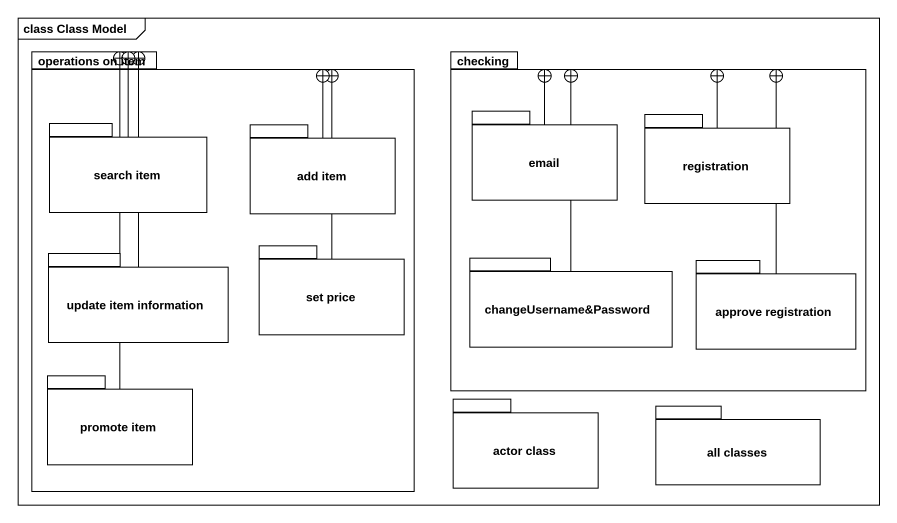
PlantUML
@startuml
mainframe class Class Model
package "operations on item" as operations_on_item {
  package "search item" as search_item {
  }
  package "add item" as add_item {
  }
  package "update item information" as update_item_information {
  }
  package "set price" as set_price {
  }
  package "promote item" as promote_item {
  }
}
package checking {
  package email {
  }
  package registration {
  }
  package "changeUsername&Password" as changeUsername_Password {
  }
  package "approve registration" as approve_registration {
  }
}
package "actor class" as actor_class {
}
package "all classes" as all_classes {
}
search_item --+ operations_on_item
add_item --+ operations_on_item
email -right-+ checking
registration --+ checking
update_item_information -right-+ operations_on_item
set_price -left-+ operations_on_item
changeUsername_Password -up-+ checking
approve_registration -up-+ checking
promote_item -up-+ operations_on_item
@enduml
